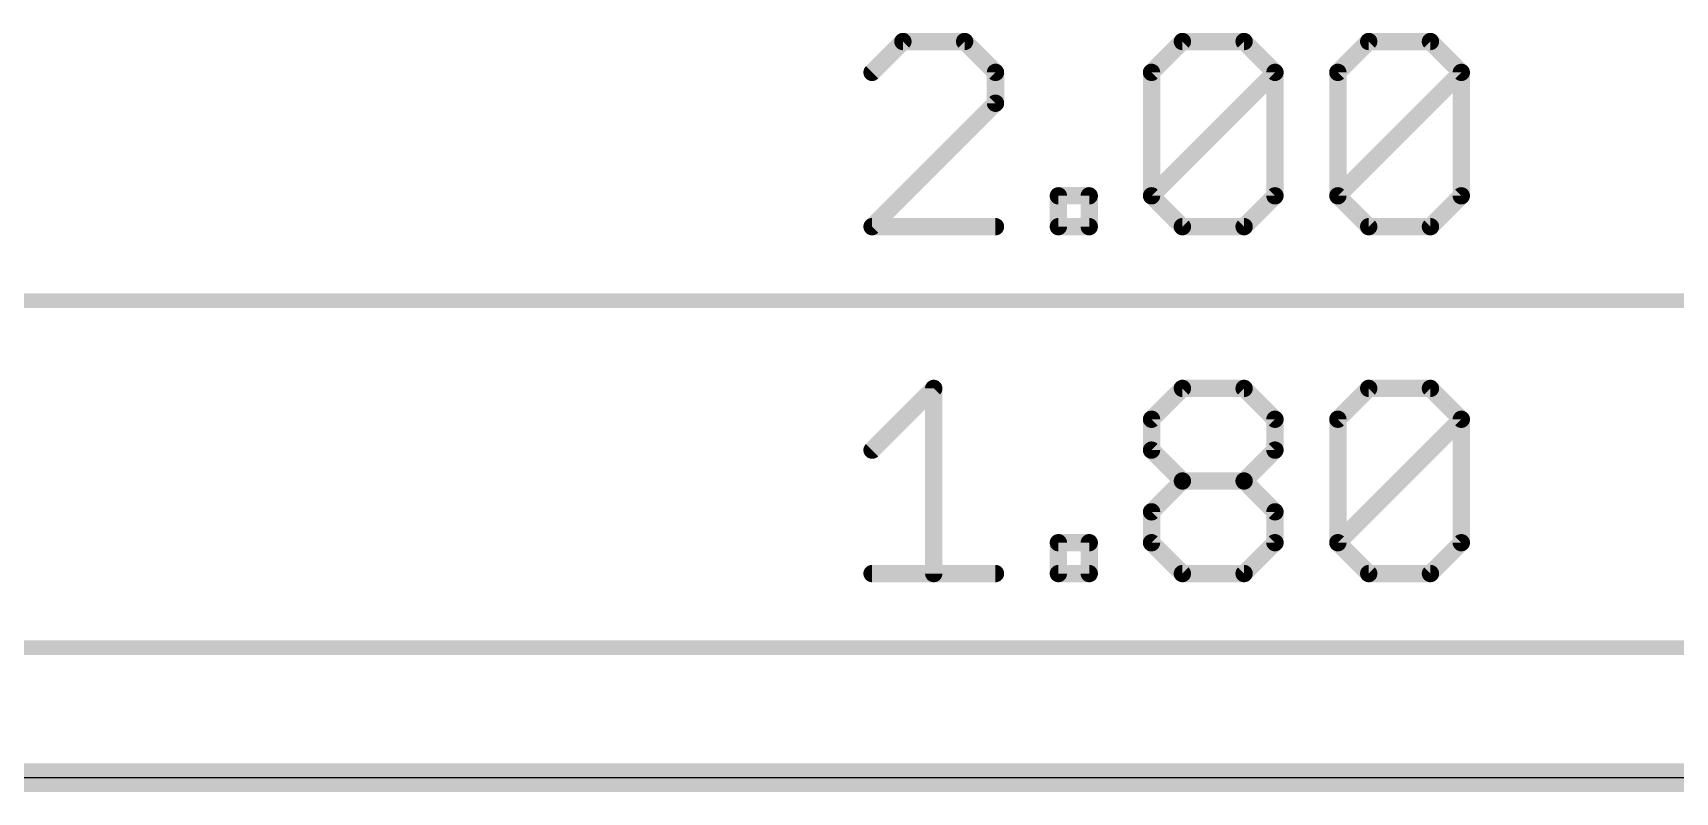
# Model space of a CAD drawing. Extents: x -10.9 to 50.9, y -4.8 to 29.4.
# Drawn here: x 15.62 to 30.05, y 22.73 to 29.4 of the extents above; entities that cross this region are included whole.
import ezdxf

# ---------------------------------------------------------------- set-up
doc = ezdxf.new("R2010")
doc.units = 0
for name, color, linetype in [('1', 12, 'CONTINUOUS'), ('16', 132, 'CONTINUOUS'), ('20', 53, 'CONTINUOUS'), ('47', 253, 'CONTINUOUS')]:
    doc.layers.add(name, color=color, linetype=linetype)

msp = doc.modelspace()

# ---------------------------------------------------------------- linework, layer by layer
at = {"layer": '1', "const_width": 0.254}
msp.add_lwpolyline([(46.355, 22.86), (-0.254, 22.86)], dxfattribs=at)
at = {"layer": '16', "const_width": 0.254}
msp.add_lwpolyline([(46.355, 22.86), (-0.127, 22.86)], dxfattribs=at)
at = {"layer": '20'}
msp.add_line((48.26, 22.86), (2.54, 22.86), dxfattribs=at)
at = {"layer": '47'}
for points, const_width in [([(23.266, 29.3287), (22.9948, 29.0575)], 0.1524), ([(23.8083, 29.3287), (23.266, 29.3287)], 0.1524), ([(24.0795, 29.0575), (23.8083, 29.3287)], 0.1524), ([(25.4505, 29.0575), (25.7217, 29.3287)], 0.1524), ([(25.7217, 29.3287), (26.264, 29.3287)], 0.1524), ([(26.264, 29.3287), (26.5352, 29.0575)], 0.1524), ([(27.0877, 29.0575), (27.3589, 29.3287)], 0.1524), ([(27.3589, 29.3287), (27.9012, 29.3287)], 0.1524), ([(27.9012, 29.3287), (28.1724, 29.0575)], 0.1524), ([(24.0795, 28.7864), (24.0795, 29.0575)], 0.1524), ([(25.4505, 27.9729), (25.4505, 29.0575)], 0.1524), ([(25.4505, 27.9729), (26.5352, 29.0575)], 0.1524), ([(26.5352, 29.0575), (26.5352, 27.9729)], 0.1524), ([(27.0877, 27.9729), (27.0877, 29.0575)], 0.1524), ([(27.0877, 27.9729), (28.1724, 29.0575)], 0.1524), ([(28.1724, 29.0575), (28.1724, 27.9729)], 0.1524), ([(22.9948, 27.7017), (24.0795, 28.7864)], 0.1524), ([(24.632, 27.7017), (24.632, 27.9729)], 0.1524), ([(24.632, 27.9729), (24.9031, 27.9729)], 0.1524), ([(24.9031, 27.9729), (24.9031, 27.7017)], 0.1524), ([(25.7217, 27.7017), (25.4505, 27.9729)], 0.1524), ([(26.5352, 27.9729), (26.264, 27.7017)], 0.1524), ([(27.3589, 27.7017), (27.0877, 27.9729)], 0.1524), ([(28.1724, 27.9729), (27.9012, 27.7017)], 0.1524), ([(24.0795, 27.7017), (22.9948, 27.7017)], 0.1524), ([(24.9031, 27.7017), (24.632, 27.7017)], 0.1524), ([(26.264, 27.7017), (25.7217, 27.7017)], 0.1524), ([(27.9012, 27.7017), (27.3589, 27.7017)], 0.1524), ([(0.065, 27.051), (50.735, 27.051)], 0.13), ([(22.9948, 25.7384), (23.5371, 26.2807)], 0.1524), ([(23.5371, 26.2807), (23.5371, 24.6537)], 0.1524), ([(25.4505, 26.0095), (25.7217, 26.2807)], 0.1524), ([(25.7217, 26.2807), (26.264, 26.2807)], 0.1524), ([(26.264, 26.2807), (26.5352, 26.0095)], 0.1524), ([(27.0877, 26.0095), (27.3589, 26.2807)], 0.1524), ([(27.3589, 26.2807), (27.9012, 26.2807)], 0.1524), ([(27.9012, 26.2807), (28.1724, 26.0095)], 0.1524), ([(25.4505, 25.7384), (25.4505, 26.0095)], 0.1524), ([(26.5352, 26.0095), (26.5352, 25.7384)], 0.1524), ([(27.0877, 24.9249), (27.0877, 26.0095)], 0.1524), ([(27.0877, 24.9249), (28.1724, 26.0095)], 0.1524), ([(28.1724, 26.0095), (28.1724, 24.9249)], 0.1524), ([(25.7217, 25.4672), (25.4505, 25.7384)], 0.1524), ([(26.5352, 25.7384), (26.264, 25.4672)], 0.1524), ([(25.4505, 25.196), (25.7217, 25.4672)], 0.1524), ([(25.7217, 25.4672), (26.264, 25.4672)], 0.1524), ([(26.264, 25.4672), (26.5352, 25.196)], 0.1524), ([(25.4505, 24.9249), (25.4505, 25.196)], 0.1524), ([(26.5352, 25.196), (26.5352, 24.9249)], 0.1524), ([(24.632, 24.6537), (24.632, 24.9249)], 0.1524), ([(24.632, 24.9249), (24.9031, 24.9249)], 0.1524), ([(24.9031, 24.9249), (24.9031, 24.6537)], 0.1524), ([(25.7217, 24.6537), (25.4505, 24.9249)], 0.1524), ([(26.5352, 24.9249), (26.264, 24.6537)], 0.1524), ([(27.3589, 24.6537), (27.0877, 24.9249)], 0.1524), ([(28.1724, 24.9249), (27.9012, 24.6537)], 0.1524), ([(22.9948, 24.6537), (24.0795, 24.6537)], 0.1524), ([(24.9031, 24.6537), (24.632, 24.6537)], 0.1524), ([(26.264, 24.6537), (25.7217, 24.6537)], 0.1524), ([(27.9012, 24.6537), (27.3589, 24.6537)], 0.1524), ([(2.605, 24.003), (48.195, 24.003)], 0.13)]:
    msp.add_lwpolyline(points, dxfattribs=dict(at, const_width=const_width))
at = {"layer": '47', "const_width": 0.0762}
for points in [[(23.266, 29.3668, 1), (23.266, 29.2906)], [(23.2929, 29.3017, 1), (23.239, 29.3556)], [(23.8352, 29.3556, 1), (23.7814, 29.3017)], [(23.8083, 29.2906, 1), (23.8083, 29.3668)], [(25.7217, 29.3668, 1), (25.7217, 29.2906)], [(25.7486, 29.3017, 1), (25.6948, 29.3556)], [(26.291, 29.3556, 1), (26.2371, 29.3017)], [(26.264, 29.2906, 1), (26.264, 29.3668)], [(27.3589, 29.3668, 1), (27.3589, 29.2906)], [(27.3858, 29.3017, 1), (27.3319, 29.3556)], [(27.9281, 29.3556, 1), (27.8743, 29.3017)], [(27.9012, 29.2906, 1), (27.9012, 29.3668)], [(22.9679, 29.0845, 1), (23.0218, 29.0306)], [(24.1176, 29.0575, 1), (24.0414, 29.0575)], [(24.0525, 29.0306, 1), (24.1064, 29.0845)], [(25.4886, 29.0575, 1), (25.4124, 29.0575)], [(25.4236, 29.0845, 1), (25.4775, 29.0306)], [(26.5733, 29.0575, 1), (26.4971, 29.0575)], [(26.5621, 29.0306, 1), (26.5083, 29.0845)], [(26.5083, 29.0306, 1), (26.5621, 29.0845)], [(27.1258, 29.0575, 1), (27.0496, 29.0575)], [(27.0608, 29.0845, 1), (27.1146, 29.0306)], [(28.2105, 29.0575, 1), (28.1343, 29.0575)], [(28.1993, 29.0306, 1), (28.1454, 29.0845)], [(28.1454, 29.0306, 1), (28.1993, 29.0845)], [(24.1064, 28.7594, 1), (24.0525, 28.8133)], [(24.0414, 28.7864, 1), (24.1176, 28.7864)], [(24.6701, 27.9729, 1), (24.5939, 27.9729)], [(24.632, 28.011, 1), (24.632, 27.9348)], [(24.9412, 27.9729, 1), (24.865, 27.9729)], [(24.9031, 27.9348, 1), (24.9031, 28.011)], [(25.4775, 27.9998, 1), (25.4236, 27.9459)], [(25.4236, 27.9998, 1), (25.4775, 27.9459)], [(25.4124, 27.9729, 1), (25.4886, 27.9729)], [(26.4971, 27.9729, 1), (26.5733, 27.9729)], [(26.5621, 27.9459, 1), (26.5083, 27.9998)], [(27.1146, 27.9998, 1), (27.0608, 27.9459)], [(27.0608, 27.9998, 1), (27.1146, 27.9459)], [(27.0496, 27.9729, 1), (27.1258, 27.9729)], [(28.1343, 27.9729, 1), (28.2105, 27.9729)], [(28.1993, 27.9459, 1), (28.1454, 27.9998)], [(22.9948, 27.7398, 1), (22.9948, 27.6636)], [(22.9679, 27.7286, 1), (23.0218, 27.6748)], [(24.0795, 27.6636, 1), (24.0795, 27.7398)], [(24.632, 27.7398, 1), (24.632, 27.6636)], [(24.5939, 27.7017, 1), (24.6701, 27.7017)], [(24.865, 27.7017, 1), (24.9412, 27.7017)], [(24.9031, 27.6636, 1), (24.9031, 27.7398)], [(25.7217, 27.7398, 1), (25.7217, 27.6636)], [(25.6948, 27.6748, 1), (25.7486, 27.7286)], [(26.2371, 27.7286, 1), (26.291, 27.6748)], [(26.264, 27.6636, 1), (26.264, 27.7398)], [(27.3589, 27.7398, 1), (27.3589, 27.6636)], [(27.3319, 27.6748, 1), (27.3858, 27.7286)], [(27.8743, 27.7286, 1), (27.9281, 27.6748)], [(27.9012, 27.6636, 1), (27.9012, 27.7398)], [(23.5752, 26.2807, 1), (23.499, 26.2807)], [(23.5641, 26.2537, 1), (23.5102, 26.3076)], [(25.7217, 26.3188, 1), (25.7217, 26.2426)], [(25.7486, 26.2537, 1), (25.6948, 26.3076)], [(26.291, 26.3076, 1), (26.2371, 26.2537)], [(26.264, 26.2426, 1), (26.264, 26.3188)], [(27.3589, 26.3188, 1), (27.3589, 26.2426)], [(27.3858, 26.2537, 1), (27.3319, 26.3076)], [(27.9281, 26.3076, 1), (27.8743, 26.2537)], [(27.9012, 26.2426, 1), (27.9012, 26.3188)], [(25.4886, 26.0095, 1), (25.4124, 26.0095)], [(25.4236, 26.0365, 1), (25.4775, 25.9826)], [(26.5733, 26.0095, 1), (26.4971, 26.0095)], [(26.5083, 25.9826, 1), (26.5621, 26.0365)], [(27.1258, 26.0095, 1), (27.0496, 26.0095)], [(27.0608, 26.0365, 1), (27.1146, 25.9826)], [(28.2105, 26.0095, 1), (28.1343, 26.0095)], [(28.1993, 25.9826, 1), (28.1454, 26.0365)], [(28.1454, 25.9826, 1), (28.1993, 26.0365)], [(22.9679, 25.7653, 1), (23.0218, 25.7114)], [(25.4775, 25.7653, 1), (25.4236, 25.7114)], [(25.4124, 25.7384, 1), (25.4886, 25.7384)], [(26.4971, 25.7384, 1), (26.5733, 25.7384)], [(26.5621, 25.7114, 1), (26.5083, 25.7653)], [(25.7217, 25.5053, 1), (25.7217, 25.4291)], [(25.7486, 25.4403, 1), (25.6948, 25.4941)], [(26.291, 25.4941, 1), (26.2371, 25.4403)], [(26.264, 25.4291, 1), (26.264, 25.5053)], [(25.6948, 25.4403, 1), (25.7486, 25.4941)], [(26.2371, 25.4941, 1), (26.291, 25.4403)], [(25.4886, 25.196, 1), (25.4124, 25.196)], [(25.4236, 25.223, 1), (25.4775, 25.1691)], [(26.5733, 25.196, 1), (26.4971, 25.196)], [(26.5083, 25.1691, 1), (26.5621, 25.223)], [(24.6701, 24.9249, 1), (24.5939, 24.9249)], [(24.632, 24.963, 1), (24.632, 24.8868)], [(24.9412, 24.9249, 1), (24.865, 24.9249)], [(24.9031, 24.8868, 1), (24.9031, 24.963)], [(25.4775, 24.9518, 1), (25.4236, 24.8979)], [(26.5621, 24.8979, 1), (26.5083, 24.9518)], [(27.1146, 24.9518, 1), (27.0608, 24.8979)], [(27.0608, 24.9518, 1), (27.1146, 24.8979)], [(28.1993, 24.8979, 1), (28.1454, 24.9518)], [(25.4124, 24.9249, 1), (25.4886, 24.9249)], [(26.4971, 24.9249, 1), (26.5733, 24.9249)], [(27.0496, 24.9249, 1), (27.1258, 24.9249)], [(28.1343, 24.9249, 1), (28.2105, 24.9249)], [(22.9948, 24.6918, 1), (22.9948, 24.6156)], [(23.499, 24.6537, 1), (23.5752, 24.6537)], [(24.0795, 24.6156, 1), (24.0795, 24.6918)], [(24.632, 24.6918, 1), (24.632, 24.6156)], [(24.5939, 24.6537, 1), (24.6701, 24.6537)], [(24.865, 24.6537, 1), (24.9412, 24.6537)], [(24.9031, 24.6156, 1), (24.9031, 24.6918)], [(25.7217, 24.6918, 1), (25.7217, 24.6156)], [(25.6948, 24.6268, 1), (25.7486, 24.6806)], [(26.2371, 24.6806, 1), (26.291, 24.6268)], [(26.264, 24.6156, 1), (26.264, 24.6918)], [(27.3589, 24.6918, 1), (27.3589, 24.6156)], [(27.3319, 24.6268, 1), (27.3858, 24.6806)], [(27.8743, 24.6806, 1), (27.9281, 24.6268)], [(27.9012, 24.6156, 1), (27.9012, 24.6918)]]:
    msp.add_lwpolyline(points, format="xyb", dxfattribs=at)

doc.saveas('drawing.dxf')
